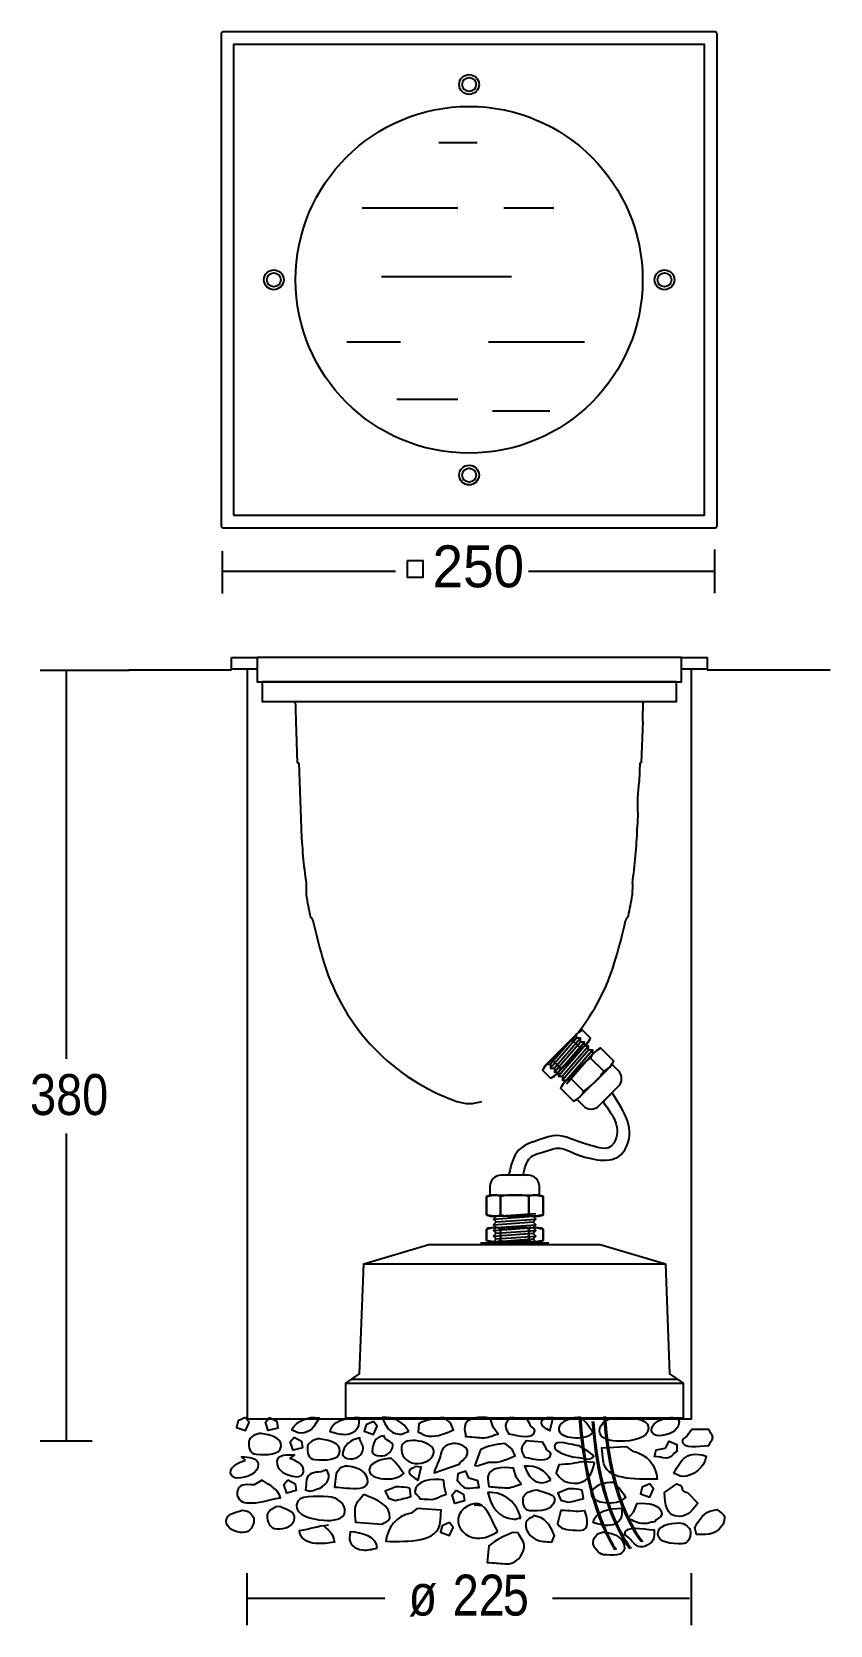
# Model space of a CAD drawing. Extents: x 24 to 149, y 26 to 275.
import ezdxf

# ---------------------------------------------------------------- set-up
doc = ezdxf.new("R2010")
doc.units = 0
doc.layers.add('LIVELLO_1', color=160, linetype='Continuous')
doc.styles.add('STD', font='txt')

# ---------------------------------------------------------------- blocks, each defined once
blk = doc.blocks.new('AI9-BLK2')
at = {"layer": 'LIVELLO_1', "color": 7}
blk.add_line((-0.18, -2.22), (0.98, -2.31), dxfattribs=at)
for points in [[(-35.98, 11.46), (-37.14, 10.95), (-37.43, 9.91), (-35.98, 9.4), (-35.4, 10.69)], [(-32.22, 11.46), (-31.12, 10.86), (-30.93, 9.81), (-32.43, 9.4), (-32.88, 10.73)], [(-15.95, 10.85), (-17.11, 10.33), (-17.4, 9.3), (-15.95, 8.79), (-15.36, 10.08)], [(-28.36, 8.37), (-27.25, 7.77), (-27.06, 6.72), (-28.56, 6.32), (-29.02, 7.65)], [(-29.35, 1.67), (-28.24, 1.07), (-28.05, 0.02), (-29.55, -0.38), (-30, 0.95)], [(-3, 0.07), (-1.89, -0.53), (-1.7, -1.58), (-3.2, -1.99), (-3.65, -0.65)], [(27.3, 1.06), (26.13, 0.54), (25.84, -0.49), (27.3, -1.01), (27.88, 0.28)], [(-4.04, -4.98), (-5.2, -5.5), (-5.49, -6.53), (-4.04, -7.04), (-3.46, -5.75)]]:
    blk.add_lwpolyline(points, close=True, dxfattribs=at)
for points, knots in [([(-28.82, 9.52), (-28.31, 9.39), (-27.95, 9), (-27.37, 9), (-25.84, 9), (-25.11, 10.16), (-24.46, 11.39), (-26.28, 11.71), (-27.88, 10.94), (-28.82, 9.52)], [0, 0, 0, 0, 1, 1, 1, 2, 2, 2, 3, 3, 3, 3]), ([(-22.73, 9.21), (-21.88, 8.98), (-21.33, 8.76), (-20.44, 8.76), (-19.25, 8.76), (-18.24, 9.54), (-18.24, 10.6), (-18.24, 10.94), (-18.28, 11.12), (-18.24, 11.46), (-20.23, 11.46), (-22.56, 10.97), (-22.73, 9.21)], [0, 0, 0, 0, 1, 1, 1, 2, 2, 2, 3, 3, 3, 4, 4, 4, 4]), ([(-10.44, 9.24), (-10.96, 9.15), (-11.36, 8.79), (-11.94, 8.84), (-13.46, 8.95), (-14.07, 10.17), (-14.6, 11.44), (-12.76, 11.62), (-11.24, 10.72), (-10.44, 9.24)], [0, 0, 0, 0, 1, 1, 1, 2, 2, 2, 3, 3, 3, 3]), ([(-3.89, 10.6), (-3.89, 10.6), (-3.41, 9.53), (-3.41, 9.53), (-4.77, 8.98), (-5.78, 8.41), (-7.3, 8.53), (-8.03, 8.59), (-8.36, 8.94), (-8.99, 9.18), (-8.99, 9.18), (-8.87, 10.47), (-8.87, 10.47), (-7.63, 11.15), (-6.44, 11.32), (-4.97, 11.46), (-4.97, 11.46), (-3.89, 10.6), (-3.89, 10.6)], [0, 0, 0, 0, 1, 1, 1, 2, 2, 2, 3, 3, 3, 4, 4, 4, 5, 5, 5, 6, 6, 6, 6]), ([(2.77, 9.96), (2.77, 9.96), (3.54, 8.87), (3.54, 8.87), (2.56, 8.62), (2.01, 8.21), (1, 8.29), (-0.02, 8.37), (-0.53, 8.41), (-1.54, 8.48), (-1.55, 9.07), (-1.74, 9.41), (-1.68, 9.99), (-1.54, 11.47), (0.67, 11.62), (2.32, 11.36), (2.32, 11.36), (2.77, 9.96), (2.77, 9.96)], [0, 0, 0, 0, 1, 1, 1, 2, 2, 2, 3, 3, 3, 4, 4, 4, 5, 5, 5, 6, 6, 6, 6]), ([(8.54, 10.44), (8.49, 9.93), (9.36, 9.86), (9.31, 9.35), (9.17, 7.93), (6.76, 8.64), (5.18, 8.89), (5.07, 9.35), (4.67, 9.71), (4.72, 10.22), (4.77, 10.73), (5.24, 11.02), (5.43, 11.46), (5.43, 11.46), (8.04, 11.26), (8.04, 11.26), (8.04, 11.26), (8.54, 10.44), (8.54, 10.44)], [0, 0, 0, 0, 1, 1, 1, 2, 2, 2, 3, 3, 3, 4, 4, 4, 5, 5, 5, 6, 6, 6, 6]), ([(11.22, 11.46), (11.22, 11.46), (12.16, 11.39), (12.16, 11.39), (12.16, 11.39), (11.67, 9.35), (11.67, 9.35), (11.05, 9.79), (10.21, 10.05), (10.27, 10.76), (10.31, 11.14), (11.04, 11.15), (11.22, 11.46)], [0, 0, 0, 0, 1, 1, 1, 2, 2, 2, 3, 3, 3, 4, 4, 4, 4]), ([(16.52, 11.45), (17.38, 10.67), (17.78, 10.03), (18.46, 9.12), (17.53, 8.32), (16.54, 8.21), (15.23, 8.31), (14.18, 8.39), (12.95, 8.83), (13.04, 9.76), (13.15, 10.88), (15.25, 11.55), (16.52, 11.45)], [0, 0, 0, 0, 1, 1, 1, 2, 2, 2, 3, 3, 3, 4, 4, 4, 4]), ([(22.26, 11.46), (20.82, 11.46), (19.43, 10.6), (19.43, 9.32), (19.43, 8.08), (21.21, 7.74), (22.6, 7.74), (24.55, 7.74), (27.09, 8.12), (27.09, 9.85), (27.09, 11.5), (24.13, 11.35), (22.26, 11.46)], [0, 0, 0, 0, 1, 1, 1, 2, 2, 2, 3, 3, 3, 4, 4, 4, 4]), ([(29.9, 11.38), (28.76, 11.08), (27.57, 10.51), (27.57, 9.42), (27.57, 8.97), (28.08, 8.6), (28.59, 8.6), (30.19, 8.6), (31.89, 9.35), (31.89, 10.78), (31.89, 11.79), (29.9, 11.38), (29.9, 11.38)], [0, 0, 0, 0, 1, 1, 1, 2, 2, 2, 3, 3, 3, 4, 4, 4, 4]), ([(-33.57, 8.93), (-32.1, 8.78), (-30.28, 8.3), (-30.41, 6.99), (-30.55, 5.53), (-32.71, 5.58), (-34.35, 5.71), (-35.33, 5.78), (-35.56, 6.82), (-35.48, 7.68), (-35.41, 8.35), (-34.33, 9.02), (-33.57, 8.93)], [0, 0, 0, 0, 1, 1, 1, 2, 2, 2, 3, 3, 3, 4, 4, 4, 4]), ([(-24.39, 8.09), (-22.91, 7.94), (-21.09, 7.46), (-21.22, 6.15), (-21.37, 4.69), (-23.53, 4.75), (-25.17, 4.87), (-26.14, 4.95), (-26.38, 5.99), (-26.29, 6.85), (-26.23, 7.52), (-25.14, 8.19), (-24.39, 8.09)], [0, 0, 0, 0, 1, 1, 1, 2, 2, 2, 3, 3, 3, 4, 4, 4, 4]), ([(-17.57, 6.56), (-17.66, 5.63), (-18.54, 4.9), (-19.6, 4.99), (-20.14, 5.03), (-20.85, 5.2), (-20.8, 5.68), (-20.67, 7.07), (-19.6, 8), (-18.08, 8.26), (-18.15, 7.59), (-17.5, 7.24), (-17.57, 6.56)], [0, 0, 0, 0, 1, 1, 1, 2, 2, 2, 3, 3, 3, 4, 4, 4, 4]), ([(-12.91, 7.02), (-13.01, 6.08), (-13.89, 5.36), (-14.94, 5.44), (-15.49, 5.49), (-16.19, 5.65), (-16.15, 6.14), (-16.01, 7.52), (-15.82, 8.33), (-14.31, 8.59), (-14.38, 7.91), (-12.85, 7.69), (-12.91, 7.02)], [0, 0, 0, 0, 1, 1, 1, 2, 2, 2, 3, 3, 3, 4, 4, 4, 4]), ([(-6.5, 6), (-6.62, 4.77), (-8.09, 4.16), (-9.48, 4.27), (-10.87, 4.38), (-11.72, 5.62), (-11.6, 6.85), (-11.43, 8.64), (-6.33, 7.8), (-6.5, 6)], [0, 0, 0, 0, 1, 1, 1, 2, 2, 2, 3, 3, 3, 3]), ([(11.03, 6.78), (10.97, 6.27), (11.84, 6.2), (11.79, 5.69), (11.65, 4.28), (9.24, 4.98), (7.66, 5.23), (7.56, 5.69), (7.16, 6.05), (7.21, 6.56), (7.26, 7.08), (7.72, 7.36), (7.91, 7.8), (7.91, 7.8), (10.52, 7.6), (10.52, 7.6), (10.52, 7.6), (11.03, 6.78), (11.03, 6.78)], [0, 0, 0, 0, 1, 1, 1, 2, 2, 2, 3, 3, 3, 4, 4, 4, 5, 5, 5, 6, 6, 6, 6]), ([(16.31, 7.01), (17.17, 6.23), (17.86, 6.26), (18.54, 5.34), (17.61, 4.54), (16.96, 5.16), (15.66, 5.26), (14.6, 5.34), (12.28, 6.07), (12.38, 7.01), (12.48, 8.13), (15.05, 7.11), (16.31, 7.01)], [0, 0, 0, 0, 1, 1, 1, 2, 2, 2, 3, 3, 3, 4, 4, 4, 4]), ([(29.77, 6.66), (29.77, 6.66), (28.32, 6.41), (28.32, 6.41), (28.32, 6.41), (28.03, 5.37), (28.03, 5.37), (28.75, 5.31), (29.19, 5.11), (29.92, 5.11), (30.72, 5.11), (30.93, 5.82), (31.52, 6.15), (31.52, 6.15), (31.52, 7.24), (31.52, 7.24), (31.52, 7.24), (30.35, 7.76), (30.35, 7.76), (30.35, 7.76), (29.77, 6.66), (29.77, 6.66)], [0, 0, 0, 0, 1, 1, 1, 2, 2, 2, 3, 3, 3, 4, 4, 4, 5, 5, 5, 6, 6, 6, 7, 7, 7, 7]), ([(33.31, 8.85), (33.31, 8.33), (32.44, 8.33), (32.44, 7.82), (32.44, 6.4), (34.92, 6.91), (36.51, 7.04), (36.66, 7.49), (37.1, 7.82), (37.1, 8.33), (37.1, 8.85), (36.66, 9.17), (36.51, 9.62), (36.51, 9.62), (33.9, 9.62), (33.9, 9.62), (33.9, 9.62), (33.31, 8.85), (33.31, 8.85)], [0, 0, 0, 0, 1, 1, 1, 2, 2, 2, 3, 3, 3, 4, 4, 4, 5, 5, 5, 6, 6, 6, 6]), ([(-36, 4.73), (-37.14, 4.43), (-38.33, 3.86), (-38.33, 2.78), (-38.33, 2.32), (-37.82, 1.95), (-37.31, 1.95), (-35.7, 1.95), (-34.01, 2.7), (-34.01, 4.13), (-34.01, 5.14), (-35.49, 5.29), (-36.64, 5.29), (-36.64, 5.29), (-36, 4.73), (-36, 4.73)], [0, 0, 0, 0, 1, 1, 1, 2, 2, 2, 3, 3, 3, 4, 4, 4, 5, 5, 5, 5]), ([(-29.04, 5.04), (-27.93, 4.65), (-26.8, 4), (-26.91, 2.92), (-26.95, 2.47), (-27.5, 2.13), (-28, 2.17), (-29.6, 2.3), (-31.22, 3.17), (-31.08, 4.6), (-30.98, 5.61), (-29.49, 5.64), (-28.35, 5.55), (-28.35, 5.55), (-29.04, 5.04), (-29.04, 5.04)], [0, 0, 0, 0, 1, 1, 1, 2, 2, 2, 3, 3, 3, 4, 4, 4, 5, 5, 5, 5]), ([(-13.15, 5.01), (-12.3, 4.23), (-11.89, 3.6), (-11.22, 2.68), (-12.15, 1.88), (-13.13, 1.77), (-14.44, 1.87), (-15.5, 1.96), (-16.73, 2.39), (-16.63, 3.32), (-16.53, 4.45), (-14.42, 5.11), (-13.15, 5.01)], [0, 0, 0, 0, 1, 1, 1, 2, 2, 2, 3, 3, 3, 4, 4, 4, 4]), ([(-1.22, 5.93), (-1.31, 5.09), (-2.06, 4.83), (-2.57, 4.16), (-2.57, 4.16), (-6.46, 2.78), (-6.46, 2.78), (-6.4, 3.3), (-5.46, 5.22), (-5.41, 5.74), (-5.3, 6.76), (-4.29, 7.46), (-3.13, 7.37), (-2.18, 7.3), (-1.14, 6.76), (-1.22, 5.93)], [0, 0, 0, 0, 1, 1, 1, 2, 2, 2, 3, 3, 3, 4, 4, 4, 5, 5, 5, 5]), ([(5.75, 6.52), (5.75, 6.52), (6.22, 5.44), (6.22, 5.44), (4.86, 4.9), (3.85, 4.33), (2.33, 4.45), (1.6, 4.51), (0.55, 3.71), (-0.08, 3.95), (-0.08, 3.95), (0.77, 6.38), (0.77, 6.38), (2, 7.07), (3.19, 7.23), (4.66, 7.38), (4.66, 7.38), (5.75, 6.52), (5.75, 6.52)], [0, 0, 0, 0, 1, 1, 1, 2, 2, 2, 3, 3, 3, 4, 4, 4, 5, 5, 5, 6, 6, 6, 6]), ([(23.58, 6.92), (23.58, 6.92), (19.81, 6.69), (19.81, 6.69), (19.88, 5.91), (19.92, 5.53), (19.99, 4.76), (20.3, 1.61), (24.89, 1.77), (28.46, 1.79), (28.25, 3.98), (26.91, 5.75), (24.52, 6.21), (24.52, 6.21), (23.58, 6.92), (23.58, 6.92)], [0, 0, 0, 0, 1, 1, 1, 2, 2, 2, 3, 3, 3, 4, 4, 4, 5, 5, 5, 5]), ([(31.03, 2.72), (31.53, 2.59), (31.9, 2.2), (32.48, 2.2), (34.01, 2.2), (35.97, 3.66), (36.13, 5.41), (32.71, 6.57), (31.97, 4.14), (31.03, 2.72)], [0, 0, 0, 0, 1, 1, 1, 2, 2, 2, 3, 3, 3, 3]), ([(-23.31, 3.28), (-23.14, 2.85), (-22.91, 2.61), (-22.95, 2.16), (-23.08, 0.81), (-24.46, 0.24), (-25.93, -0.1), (-25.93, -0.1), (-26.59, 0.1), (-26.59, 0.1), (-26.53, 0.74), (-26.5, 1.08), (-26.44, 1.71), (-26.34, 2.65), (-25.21, 2.94), (-24.15, 2.93), (-24.15, 2.93), (-23.31, 3.28), (-23.31, 3.28)], [0, 0, 0, 0, 1, 1, 1, 2, 2, 2, 3, 3, 3, 4, 4, 4, 5, 5, 5, 6, 6, 6, 6]), ([(-19.98, 3.89), (-20.94, 3.96), (-21.74, 3.2), (-21.83, 2.33), (-21.9, 1.63), (-21.94, 1.21), (-22.01, 0.5), (-21.29, 0.45), (-20.91, 0.42), (-20.2, 0.36), (-18.85, 0.26), (-17.03, 0.12), (-16.92, 1.31), (-16.77, 2.77), (-18.33, 3.76), (-19.98, 3.89)], [0, 0, 0, 0, 1, 1, 1, 2, 2, 2, 3, 3, 3, 4, 4, 4, 5, 5, 5, 5]), ([(-9.43, 3.77), (-9.43, 3.77), (-8.48, 3.69), (-8.48, 3.69), (-8.48, 3.69), (-8.98, 1.66), (-8.98, 1.66), (-9.59, 2.1), (-10.44, 2.35), (-10.37, 3.06), (-10.33, 3.45), (-9.6, 3.46), (-9.43, 3.77)], [0, 0, 0, 0, 1, 1, 1, 2, 2, 2, 3, 3, 3, 4, 4, 4, 4]), ([(-1.05, 1.93), (-1.05, 1.93), (0.38, 1.56), (0.38, 1.56), (0.38, 1.56), (0.57, 0.51), (0.57, 0.51), (-0.16, 0.5), (-0.62, 0.34), (-1.34, 0.4), (-2.14, 0.46), (-2.29, 1.18), (-2.84, 1.55), (-2.84, 1.55), (-2.73, 2.64), (-2.73, 2.64), (-2.73, 2.64), (-1.52, 3.06), (-1.52, 3.06), (-1.52, 3.06), (-1.05, 1.93), (-1.05, 1.93)], [0, 0, 0, 0, 1, 1, 1, 2, 2, 2, 3, 3, 3, 4, 4, 4, 5, 5, 5, 6, 6, 6, 7, 7, 7, 7]), ([(6.39, 2.12), (6.39, 2.12), (7.15, 1.02), (7.15, 1.02), (6.18, 0.77), (5.63, 0.36), (4.62, 0.44), (3.6, 0.52), (3.09, 0.56), (2.08, 0.64), (2.07, 1.22), (1.88, 1.56), (1.94, 2.14), (2.08, 3.62), (4.29, 3.77), (5.94, 3.51), (5.94, 3.51), (6.39, 2.12), (6.39, 2.12)], [0, 0, 0, 0, 1, 1, 1, 2, 2, 2, 3, 3, 3, 4, 4, 4, 5, 5, 5, 6, 6, 6, 6]), ([(11.83, 1.63), (11.31, 1.54), (10.91, 1.19), (10.33, 1.23), (8.81, 1.35), (8.2, 2.56), (7.67, 3.84), (9.51, 4.02), (11.03, 3.12), (11.83, 1.63)], [0, 0, 0, 0, 1, 1, 1, 2, 2, 2, 3, 3, 3, 3]), ([(18.64, 4.39), (18.31, 2.54), (17.43, 1.02), (15.33, 1.18), (13.88, 1.3), (13.34, 1.7), (12.64, 2.79), (12.64, 2.79), (13.06, 4.05), (13.06, 4.05), (14.6, 4.13), (15.41, 4.26), (16.9, 4.53), (16.9, 4.53), (18.64, 4.39), (18.64, 4.39)], [0, 0, 0, 0, 1, 1, 1, 2, 2, 2, 3, 3, 3, 4, 4, 4, 5, 5, 5, 5]), ([(-33.41, 1.63), (-32.01, 0.77), (-30.96, 0.28), (-30.5, -1.12), (-32.65, -1.4), (-33.74, -2.07), (-35.84, -1.91), (-36.73, -1.84), (-37.38, -1.07), (-37.3, -0.29), (-37.17, 1.06), (-36.16, 1.01), (-34.64, 0.89), (-34.64, 0.89), (-33.41, 1.63), (-33.41, 1.63)], [0, 0, 0, 0, 1, 1, 1, 2, 2, 2, 3, 3, 3, 4, 4, 4, 5, 5, 5, 5]), ([(-10.27, 0.38), (-10.27, 0.38), (-10.1, -0.93), (-10.1, -0.93), (-11, -1.19), (-11.6, -1.33), (-12.5, -1.52), (-12.5, -1.52), (-13.63, -1.18), (-13.63, -1.18), (-13.63, -1.18), (-14.11, -0.1), (-14.11, -0.1), (-14.11, -0.1), (-12.58, 0.56), (-12.58, 0.56), (-12.58, 0.56), (-11.62, 0.68), (-10.27, 0.38)], [0, 0, 0, 0, 1, 1, 1, 2, 2, 2, 3, 3, 3, 4, 4, 4, 5, 5, 5, 6, 6, 6, 6]), ([(-4.94, 1.62), (-4.94, 0.78), (-4.78, 0.25), (-4.56, -0.54), (-5.7, -0.91), (-6.19, -1.45), (-7.35, -1.36), (-7.85, -1.32), (-8.22, -1.3), (-8.72, -1.26), (-8.75, -0.8), (-9.54, -0.67), (-9.49, -0.16), (-9.32, 1.57), (-6.87, 2.03), (-4.94, 1.62)], [0, 0, 0, 0, 1, 1, 1, 2, 2, 2, 3, 3, 3, 4, 4, 4, 5, 5, 5, 5]), ([(9.66, 0.14), (8.69, 0.02), (7.56, -0.35), (7.47, -1.25), (7.4, -2.02), (7.59, -3.07), (8.45, -3.14), (10.12, -3.27), (12.04, -3.09), (12.4, -1.63), (12.66, -0.48), (10.77, -0.34), (9.66, 0.14)], [0, 0, 0, 0, 1, 1, 1, 2, 2, 2, 3, 3, 3, 4, 4, 4, 4]), ([(16.73, 0.07), (16.73, 0.07), (16.9, -1.23), (16.9, -1.23), (16, -1.49), (15.4, -1.64), (14.5, -1.83), (14.5, -1.83), (13.37, -1.48), (13.37, -1.48), (13.37, -1.48), (12.89, -0.41), (12.89, -0.41), (12.89, -0.41), (14.42, 0.25), (14.42, 0.25), (14.42, 0.25), (15.38, 0.37), (16.73, 0.07)], [0, 0, 0, 0, 1, 1, 1, 2, 2, 2, 3, 3, 3, 4, 4, 4, 5, 5, 5, 6, 6, 6, 6]), ([(21.62, 1.28), (22.48, 0.5), (22.88, -0.14), (23.56, -1.06), (22.63, -1.85), (21.64, -1.96), (20.33, -1.86), (19.28, -1.78), (18.05, -1.34), (18.14, -0.41), (18.25, 0.71), (20.36, 1.38), (21.62, 1.28)], [0, 0, 0, 0, 1, 1, 1, 2, 2, 2, 3, 3, 3, 4, 4, 4, 4]), ([(29.59, -0.27), (29.73, -2.14), (29.79, -4.04), (31.9, -4.04), (33.35, -4.04), (34.01, -3), (34.81, -1.97), (34.81, -1.97), (33.2, -0.27), (33.2, -0.27), (31.67, -0.08), (33.01, 0.65), (31.56, 1.04), (31.56, 1.04), (29.59, -0.27), (29.59, -0.27)], [0, 0, 0, 0, 1, 1, 1, 2, 2, 2, 3, 3, 3, 4, 4, 4, 5, 5, 5, 5]), ([(-30.63, -2.48), (-29.58, -3.02), (-28.2, -3.28), (-28.31, -4.36), (-28.42, -5.52), (-29.84, -6.09), (-31.14, -5.99), (-32.2, -5.9), (-32.68, -4.81), (-32.59, -3.88), (-32.53, -3.2), (-31.9, -2.87), (-31.27, -2.55), (-31.27, -2.55), (-30.63, -2.48), (-30.63, -2.48)], [0, 0, 0, 0, 1, 1, 1, 2, 2, 2, 3, 3, 3, 4, 4, 4, 5, 5, 5, 5]), ([(-23.05, -0.96), (-21.61, -1.07), (-20.31, -2.04), (-20.43, -3.31), (-20.55, -4.55), (-22.36, -4.75), (-23.75, -4.64), (-25.69, -4.49), (-28.18, -3.92), (-28.01, -2.2), (-27.85, -0.55), (-24.91, -0.93), (-23.05, -0.96)], [0, 0, 0, 0, 1, 1, 1, 2, 2, 2, 3, 3, 3, 4, 4, 4, 4]), ([(-17.49, -0.62), (-15.45, -1.36), (-13.21, -2.31), (-13.41, -4.3), (-13.46, -4.88), (-14.19, -4.89), (-14.67, -5.24), (-14.67, -5.24), (-18.79, -4.92), (-18.79, -4.92), (-18.79, -4.14), (-18.96, -3.67), (-18.89, -2.9), (-18.79, -1.87), (-18.08, -1.41), (-17.49, -0.62)], [0, 0, 0, 0, 1, 1, 1, 2, 2, 2, 3, 3, 3, 4, 4, 4, 5, 5, 5, 5]), ([(3.5, -6.39), (2.34, -7.08), (1.56, -7.53), (0.18, -7.43), (-1.55, -7.29), (-2.88, -5.9), (-2.72, -4.35), (-2.58, -2.87), (-0.17, -1.38), (0.98, -2.31), (2.39, -3.52), (2.56, -4.83), (3.5, -6.39)], [0, 0, 0, 0, 1, 1, 1, 2, 2, 2, 3, 3, 3, 4, 4, 4, 4]), ([(7.11, -4.3), (6.68, -4.27), (6.43, -4.51), (6, -4.47), (3.61, -4.28), (2.34, -2.37), (1.96, -0.27), (4.67, -0.22), (6.47, -1.92), (7.11, -4.3)], [0, 0, 0, 0, 1, 1, 1, 2, 2, 2, 3, 3, 3, 3]), ([(24.75, -3.36), (24.75, -3.36), (23.88, -4.39), (23.88, -4.39), (24.82, -4.72), (25.33, -5.17), (26.35, -5.17), (27.37, -5.17), (27.09, -4.91), (28.11, -4.91), (28.18, -4.33), (29.19, -4.27), (29.19, -3.69), (29.19, -2.2), (27.01, -1.88), (25.33, -2.01), (25.33, -2.01), (24.75, -3.36), (24.75, -3.36)], [0, 0, 0, 0, 1, 1, 1, 2, 2, 2, 3, 3, 3, 4, 4, 4, 5, 5, 5, 6, 6, 6, 6]), ([(-36.51, -3.04), (-37.61, -3.49), (-39.01, -3.64), (-39.01, -4.73), (-39.01, -5.9), (-37.65, -6.57), (-36.34, -6.57), (-35.28, -6.57), (-34.69, -5.52), (-34.69, -4.58), (-34.69, -3.9), (-35.28, -3.53), (-35.87, -3.15), (-35.87, -3.15), (-36.51, -3.04), (-36.51, -3.04)], [0, 0, 0, 0, 1, 1, 1, 2, 2, 2, 3, 3, 3, 4, 4, 4, 5, 5, 5, 5]), ([(-9.12, -2.82), (-9.12, -2.82), (-5.35, -3.05), (-5.35, -3.05), (-5.42, -3.82), (-5.46, -4.2), (-5.54, -4.98), (-5.85, -8.12), (-10.43, -7.96), (-14.01, -7.94), (-13.79, -5.76), (-12.45, -3.99), (-10.07, -3.52), (-10.07, -3.52), (-9.12, -2.82), (-9.12, -2.82)], [0, 0, 0, 0, 1, 1, 1, 2, 2, 2, 3, 3, 3, 4, 4, 4, 5, 5, 5, 5]), ([(10.3, -4.24), (11.47, -4.98), (11.89, -5.85), (12.36, -7.05), (12.36, -7.05), (11.96, -8.06), (11.96, -8.06), (11.46, -8.02), (11.1, -7.99), (10.59, -7.95), (8.99, -7.83), (7.74, -6.5), (7.88, -5.09), (7.94, -4.44), (8.68, -4.37), (9.16, -3.89), (9.16, -3.89), (10.3, -4.24), (10.3, -4.24)], [0, 0, 0, 0, 1, 1, 1, 2, 2, 2, 3, 3, 3, 4, 4, 4, 5, 5, 5, 6, 6, 6, 6]), ([(16.31, -6.22), (14.87, -6.11), (13.56, -6.29), (12.87, -5.2), (12.87, -5.2), (13.39, -3.13), (13.39, -3.13), (14.93, -3.05), (15.65, -3.43), (17.14, -3.16), (17.14, -3.16), (18.42, -6.38), (16.31, -6.22)], [0, 0, 0, 0, 1, 1, 1, 2, 2, 2, 3, 3, 3, 4, 4, 4, 4]), ([(18.45, -5.02), (19.3, -5.24), (19.85, -5.47), (20.74, -5.47), (21.92, -5.47), (22.94, -4.68), (22.94, -3.63), (22.94, -3.29), (22.9, -3.11), (22.94, -2.77), (20.95, -2.77), (18.62, -3.26), (18.45, -5.02)], [0, 0, 0, 0, 1, 1, 1, 2, 2, 2, 3, 3, 3, 4, 4, 4, 4]), ([(36.68, -3.2), (35.44, -3.84), (34.93, -4.68), (34.35, -5.84), (34.35, -5.84), (34.64, -6.87), (34.64, -6.87), (34.64, -6.87), (36.02, -6.87), (36.02, -6.87), (37.62, -6.87), (39.01, -5.65), (39.01, -4.23), (39.01, -3.58), (38.28, -3.45), (37.84, -2.94), (37.84, -2.94), (36.68, -3.2), (36.68, -3.2)], [0, 0, 0, 0, 1, 1, 1, 2, 2, 2, 3, 3, 3, 4, 4, 4, 5, 5, 5, 6, 6, 6, 6]), ([(-23.67, -5.59), (-22.76, -6.3), (-22.19, -6.94), (-22.09, -8.05), (-23.17, -8.26), (-23.86, -8.36), (-25, -8.27), (-26.31, -8.17), (-27.59, -7.43), (-27.56, -6.26), (-25.75, -5.99), (-24.86, -5.53), (-23.01, -5.37)], [0, 0, 0, 0, 1, 1, 1, 2, 2, 2, 3, 3, 3, 4, 4, 4, 4]), ([(-15.39, -9.02), (-16.25, -9.18), (-16.82, -9.36), (-17.71, -9.29), (-18.89, -9.2), (-19.82, -8.33), (-19.72, -7.29), (-19.68, -6.95), (-19.62, -6.77), (-19.63, -6.43), (-17.65, -6.58), (-15.38, -7.25), (-15.39, -9.02)], [0, 0, 0, 0, 1, 1, 1, 2, 2, 2, 3, 3, 3, 4, 4, 4, 4]), ([(6.69, -6.63), (7.05, -7.44), (7.73, -7.94), (7.64, -8.84), (7.5, -10.26), (6.27, -11.59), (4.68, -11.46), (3.59, -11.38), (2.94, -11.33), (1.85, -11.24), (1.85, -11.24), (2.11, -8.67), (2.11, -8.67), (3.23, -7.66), (4.29, -7.23), (5.82, -6.57), (5.82, -6.57), (6.69, -6.63), (6.69, -6.63)], [0, 0, 0, 0, 1, 1, 1, 2, 2, 2, 3, 3, 3, 4, 4, 4, 5, 5, 5, 6, 6, 6, 6]), ([(20.26, -6.51), (19.29, -6.43), (18.5, -7.2), (18.41, -8.06), (18.34, -8.77), (19.33, -9.98), (20.04, -10.03), (21.39, -10.14), (23.2, -10.28), (23.32, -9.08), (23.47, -7.62), (21.91, -6.64), (20.26, -6.51)], [0, 0, 0, 0, 1, 1, 1, 2, 2, 2, 3, 3, 3, 4, 4, 4, 4]), ([(23.35, -6.95), (24.2, -7.17), (24.9, -8.82), (25.79, -8.82), (26.97, -8.82), (27.99, -8.03), (27.99, -6.98), (27.99, -6.65), (27.95, -6.46), (27.99, -6.12), (26, -6.12), (23.52, -5.18), (23.35, -6.95)], [0, 0, 0, 0, 1, 1, 1, 2, 2, 2, 3, 3, 3, 4, 4, 4, 4]), ([(31.9, -5.06), (30.42, -5.1), (28.56, -5.44), (28.56, -6.75), (28.56, -8.21), (30.72, -8.33), (32.37, -8.33), (33.34, -8.33), (33.68, -7.32), (33.68, -6.45), (33.68, -5.78), (32.67, -5.03), (31.9, -5.06)], [0, 0, 0, 0, 1, 1, 1, 2, 2, 2, 3, 3, 3, 4, 4, 4, 4])]:
    blk.add_open_spline(points, degree=3, knots=knots, dxfattribs=at)
blk = doc.blocks.new('AI9-BLK1')
at = {"layer": 'LIVELLO_1', "color": 7}
for p, q in [((43.88, 125.28), (-33.16, 125.28)), ((44.19, 47.93), (44.19, 124.97)), ((0.62, 107.94), (6.62, 107.94)), ((-11.38, 97.74), (3.62, 97.74)), ((10.82, 97.74), (18.62, 97.74)), ((-8.38, 86.94), (12.02, 86.94)), ((-13.78, 76.74), (-5.38, 76.74)), ((8.42, 76.74), (23.42, 76.74)), ((-5.98, 67.74), (3.62, 67.74)), ((9.02, 65.94), (18.02, 65.94)), ((-33.16, 47.62), (43.88, 47.62)), ((-33.24, 37.32), (-33.24, 43.92)), ((43.86, 37.37), (43.86, 44.2)), ((-33.19, 40.79), (-6.14, 40.79)), ((14.67, 40.79), (43.86, 40.79)), ((-61.79, 25.3), (-47.93, 25.3)), ((-57.73, 25.3), (-57.73, -35.6)), ((-31.83, 25.3), (-47.93, 25.3)), ((61.89, 25.3), (42.64, 25.3)), ((-25.51, 20.42), (36.32, 20.42)), ((-21.77, 17.34), (-21.54, 10.8)), ((32.54, 17.34), (32.31, 10.8)), ((-21.54, 10.8), (-21.3, 10.8)), ((32.07, 10.8), (31.97, 7.9)), ((32.07, 10.8), (32.31, 10.8)), ((31.78, 2.72), (31.7, 0.56)), ((-20.15, -8.11), (-20.14, -9.99)), ((30.92, -8.11), (30.9, -9.99)), ((22.19, -31.69), (18.11, -36.4)), ((22.19, -32.32), (18.11, -37.03)), ((22.82, -32.32), (18.74, -37.03)), ((22.82, -32.95), (18.74, -37.65)), ((23.45, -32.95), (19.37, -37.65)), ((23.45, -33.57), (19.37, -38.28)), ((24.08, -33.57), (20, -38.28)), ((24.08, -34.2), (20, -38.91)), ((24.7, -34.2), (20.62, -38.91)), ((24.7, -34.83), (20.62, -39.54)), ((5.23, -42.57), (5.54, -42.57)), ((-57.73, -47.27), (-57.73, -95.41)), ((13.49, -53.8), (11.42, -53.8)), ((9.62, -60.23), (15.83, -59.79)), ((9.17, -60.68), (15.39, -60.24)), ((9.17, -61.57), (15.39, -61.12)), ((9.17, -62.45), (15.39, -62.01)), ((9.62, -61.12), (15.83, -60.68)), ((9.62, -62.01), (15.83, -61.57)), ((7.13, -64.38), (17.84, -64.38)), ((9.17, -63.34), (15.39, -62.9)), ((9.17, -64.23), (15.39, -63.79)), ((9.62, -62.9), (15.83, -62.45)), ((9.62, -63.79), (15.83, -63.34)), ((-11.12, -67.68), (36.1, -67.68)), ((-13.92, -86.36), (38.9, -86.36)), ((-13, -85.75), (37.96, -85.75)), ((-61.79, -95.41), (-53.66, -95.41)), ((-29.37, -124.28), (-29.37, -116.15)), ((40.18, -124.27), (40.18, -116.15)), ((-7.86, -120.1), (-29.22, -120.1)), ((39.89, -120.1), (18.44, -120.1))]:
    blk.add_line(p, q, dxfattribs=at)
for points in [[(-31.51, 49.58), (42.23, 49.58), (42.23, 123.32), (-31.51, 123.32), (-31.51, 49.58)], [(-29.37, 25.3), (-29.37, -91.97), (40.18, -91.97), (40.18, 25.3)]]:
    blk.add_lwpolyline(points, dxfattribs=at)
for points in [[(-4.36, 42.41), (-4.36, 39.87), (-1.84, 39.87), (-1.84, 42.41)], [(-31.83, 27.29), (-27.8, 27.29), (-27.8, 25.48), (-31.83, 25.48)], [(38.61, 27.29), (-27.8, 27.29), (-27.8, 23.47), (38.61, 23.47)], [(38.61, 27.29), (42.64, 27.29), (42.64, 25.48), (38.61, 25.48)], [(37.85, 23.47), (-27.04, 23.47), (-27.04, 20.42), (37.85, 20.42)], [(24.39, -32.32), (23.76, -33.26), (19.05, -37.97), (18.11, -38.6), (16.86, -37.34), (17.49, -36.4), (22.19, -31.69), (23.14, -31.06)], [(24.39, -32.32), (23.76, -33.26), (19.05, -37.97), (18.11, -38.6), (16.86, -37.34), (17.49, -36.4), (22.19, -31.69), (23.14, -31.06)], [(24.71, -34.83), (24.71, -34.2), (24.08, -34.2), (24.08, -33.57), (23.45, -33.57), (23.45, -32.95), (22.82, -32.95), (22.82, -32.32), (22.19, -32.32), (22.19, -31.69), (17.49, -36.4), (18.11, -36.4), (18.11, -37.03), (18.74, -37.03), (18.74, -37.65), (19.37, -37.65), (19.37, -38.28), (20, -38.28), (20, -38.91), (20.62, -38.91)], [(24.71, -34.83), (24.71, -34.2), (24.08, -34.2), (24.08, -33.57), (23.45, -33.57), (23.45, -32.95), (22.82, -32.95), (22.82, -32.32), (22.19, -32.32), (22.19, -31.69), (17.49, -36.4), (18.11, -36.4), (18.11, -37.03), (18.74, -37.03), (18.74, -37.65), (19.37, -37.65), (19.37, -38.28), (20, -38.28), (20, -38.91), (20.62, -38.91)], [(28, -35.93), (27.37, -36.87), (22.66, -41.58), (21.72, -42.21), (19.68, -40.17), (20.31, -39.22), (25.02, -34.52), (25.96, -33.89)], [(28, -35.93), (27.37, -36.87), (22.66, -41.58), (21.72, -42.21), (19.68, -40.17), (20.31, -39.22), (25.02, -34.52), (25.96, -33.89)], [(8.06, -57.13), (9.17, -56.91), (15.83, -56.91), (16.94, -57.13), (16.94, -60.01), (15.83, -60.23), (9.17, -60.23), (8.06, -60.01)], [(8.06, -57.13), (9.17, -56.91), (15.83, -56.91), (16.94, -57.13), (16.94, -60.01), (15.83, -60.23), (9.17, -60.23), (8.06, -60.01)], [(8.06, -62.23), (9.17, -62.01), (15.83, -62.01), (16.94, -62.23), (16.94, -64.01), (15.83, -64.23), (9.17, -64.23), (8.06, -64.01)], [(8.06, -62.23), (9.17, -62.01), (15.83, -62.01), (16.94, -62.23), (16.94, -64.01), (15.83, -64.23), (9.17, -64.23), (8.06, -64.01)], [(9.62, -60.23), (9.17, -60.68), (9.62, -61.12), (9.17, -61.57), (9.62, -62.01), (9.17, -62.45), (9.62, -62.9), (9.17, -63.34), (9.62, -63.79), (9.17, -64.23), (15.83, -64.23), (15.39, -63.79), (15.83, -63.34), (15.39, -62.9), (15.83, -62.45), (15.39, -62.01), (15.83, -61.57), (15.39, -61.12), (15.83, -60.68), (15.39, -60.23)], [(9.62, -60.23), (9.17, -60.68), (9.62, -61.12), (9.17, -61.57), (9.62, -62.01), (9.17, -62.45), (9.62, -62.9), (9.17, -63.34), (9.62, -63.79), (9.17, -64.23), (15.83, -64.23), (15.39, -63.79), (15.83, -63.34), (15.39, -62.9), (15.83, -62.45), (15.39, -62.01), (15.83, -61.57), (15.39, -61.12), (15.83, -60.68), (15.39, -60.23)], [(-13.92, -91.88), (-13.92, -86.36), (-11.78, -84.93), (-11.12, -67.68), (-0.92, -64.67), (25.9, -64.67), (36.1, -67.68), (36.76, -84.93), (38.9, -86.36), (38.9, -91.88)]]:
    blk.add_lwpolyline(points, close=True, dxfattribs=at)
for centre, radius in [((5.36, 117.04), 1.55), ((5.36, 117.04), 1.09), ((5.36, 86.45), 27.16), ((-25.22, 86.45), 1.55), ((-25.22, 86.45), 1.09), ((35.95, 86.45), 1.55), ((35.95, 86.45), 1.09), ((5.36, 55.86), 1.55), ((5.36, 55.86), 1.09)]:
    blk.add_circle(centre, radius, dxfattribs=at)
for points in [[(-33.16, 125.28), (-33.33, 125.28), (-33.47, 125.14), (-33.47, 124.97)], [(44.19, 124.97), (44.19, 125.14), (44.06, 125.28), (43.88, 125.28)], [(43.88, 47.62), (44.06, 47.62), (44.19, 47.76), (44.19, 47.93)], [(-21.85, 20.11), (-21.85, 20.13), (-21.85, 20.16), (-21.85, 20.18)], [(-21.85, 20.11), (-21.83, 19.19), (-21.8, 18.26), (-21.77, 17.34)], [(32.54, 17.34), (32.57, 18.26), (32.6, 19.19), (32.62, 20.11)], [(32.62, 20.18), (32.62, 20.16), (32.62, 20.13), (32.62, 20.11)], [(31.97, 7.9), (31.74, 6.18), (31.68, 4.45), (31.78, 2.72)], [(30.92, -8.11), (31.34, -5.24), (31.6, -2.34), (31.7, 0.56)], [(-20.14, -9.99), (-19.96, -11.05), (-19.76, -12.12), (-19.54, -13.18)], [(30.31, -13.18), (30.53, -12.12), (30.73, -11.05), (30.9, -9.99)], [(-19.54, -13.18), (-19.51, -13.32), (-19.43, -13.45), (-19.32, -13.53)], [(-19.09, -13.89), (-19.12, -13.74), (-19.2, -13.62), (-19.32, -13.53)], [(-19.09, -13.89), (-18.6, -16.16), (-18.01, -18.41), (-17.32, -20.63)], [(28.09, -20.63), (28.78, -18.41), (29.37, -16.16), (29.86, -13.89)], [(30.08, -13.53), (29.97, -13.62), (29.89, -13.74), (29.86, -13.89)], [(30.08, -13.53), (30.2, -13.45), (30.28, -13.32), (30.31, -13.18)], [(-17.32, -20.63), (-14.21, -30.74), (-6.51, -38.76), (3.44, -42.24)], [(22.44, -31.43), (24.97, -28.21), (26.89, -24.55), (28.09, -20.63)], [(3.44, -42.24), (4.06, -42.46), (4.72, -42.57), (5.38, -42.57)], [(5.38, -42.57), (6.05, -42.57), (6.71, -42.46), (7.33, -42.24)], [(22.61, -91.74), (23.51, -105.92), (28.17, -112.44), (28.17, -112.44)], [(22.8, -91.73), (23.7, -105.91), (28.37, -112.43), (28.37, -112.43)], [(26.45, -91.61), (27.35, -105.79), (32.37, -111.2), (32.37, -111.2)], [(26.65, -91.6), (27.55, -105.78), (32.56, -111.19), (32.56, -111.19)], [(24.65, -92.38), (25.55, -106.56), (30.53, -112.27), (30.53, -112.27)], [(24.85, -92.37), (25.75, -106.55), (30.73, -112.26), (30.73, -112.26)]]:
    blk.add_open_spline(points, degree=3, dxfattribs=at)
for points, knots in [([(-33.47, 124.97), (-33.47, 124.97), (-33.47, 47.93), (-33.47, 47.93), (-33.47, 47.76), (-33.33, 47.62), (-33.16, 47.62)], [0, 0, 0, 0, 1, 1, 1, 2, 2, 2, 2]), ([(-21.3, 10.8), (-21.3, 10.8), (-20.93, 0.56), (-20.93, 0.56), (-20.83, -2.34), (-20.57, -5.24), (-20.15, -8.11)], [0, 0, 0, 0, 1, 1, 1, 2, 2, 2, 2]), ([(24.39, -32.32), (24.39, -32.32), (24.23, -32.79), (23.76, -33.26), (23.29, -33.73), (22.82, -33.89), (22.82, -33.89), (22.82, -33.89), (21.57, -32.63), (21.57, -32.63), (21.57, -32.63), (21.72, -32.16), (22.19, -31.69), (22.66, -31.22), (23.14, -31.06), (23.14, -31.06), (23.14, -31.06), (24.39, -32.32), (24.39, -32.32)], [0, 0, 0, 0, 1, 1, 1, 2, 2, 2, 3, 3, 3, 4, 4, 4, 5, 5, 5, 6, 6, 6, 6]), ([(24.39, -32.32), (24.39, -32.32), (24.23, -32.79), (23.76, -33.26), (23.29, -33.73), (22.82, -33.89), (22.82, -33.89), (22.82, -33.89), (21.57, -32.63), (21.57, -32.63), (21.57, -32.63), (21.72, -32.16), (22.19, -31.69), (22.66, -31.22), (23.14, -31.06), (23.14, -31.06), (23.14, -31.06), (24.39, -32.32), (24.39, -32.32)], [0, 0, 0, 0, 1, 1, 1, 2, 2, 2, 3, 3, 3, 4, 4, 4, 5, 5, 5, 6, 6, 6, 6]), ([(22.82, -33.89), (22.82, -33.89), (22.66, -34.36), (21.41, -35.61), (20.15, -36.87), (19.68, -37.03), (19.68, -37.03), (19.68, -37.03), (18.43, -35.77), (18.43, -35.77), (18.43, -35.77), (18.58, -35.3), (19.84, -34.04), (21.09, -32.79), (21.57, -32.63), (21.57, -32.63), (21.57, -32.63), (22.82, -33.89), (22.82, -33.89)], [0, 0, 0, 0, 1, 1, 1, 2, 2, 2, 3, 3, 3, 4, 4, 4, 5, 5, 5, 6, 6, 6, 6]), ([(22.82, -33.89), (22.82, -33.89), (22.66, -34.36), (21.41, -35.61), (20.15, -36.87), (19.68, -37.03), (19.68, -37.03), (19.68, -37.03), (18.43, -35.77), (18.43, -35.77), (18.43, -35.77), (18.58, -35.3), (19.84, -34.04), (21.09, -32.79), (21.57, -32.63), (21.57, -32.63), (21.57, -32.63), (22.82, -33.89), (22.82, -33.89)], [0, 0, 0, 0, 1, 1, 1, 2, 2, 2, 3, 3, 3, 4, 4, 4, 5, 5, 5, 6, 6, 6, 6]), ([(28, -35.93), (28, -35.93), (27.84, -36.4), (27.37, -36.87), (26.9, -37.34), (26.43, -37.5), (26.43, -37.5), (26.43, -37.5), (24.39, -35.46), (24.39, -35.46), (24.39, -35.46), (24.55, -34.99), (25.02, -34.52), (25.49, -34.04), (25.96, -33.89), (25.96, -33.89), (25.96, -33.89), (28, -35.93), (28, -35.93)], [0, 0, 0, 0, 1, 1, 1, 2, 2, 2, 3, 3, 3, 4, 4, 4, 5, 5, 5, 6, 6, 6, 6]), ([(28, -35.93), (28, -35.93), (27.84, -36.4), (27.37, -36.87), (26.9, -37.34), (26.43, -37.5), (26.43, -37.5), (26.43, -37.5), (24.39, -35.46), (24.39, -35.46), (24.39, -35.46), (24.55, -34.99), (25.02, -34.52), (25.49, -34.04), (25.96, -33.89), (25.96, -33.89), (25.96, -33.89), (28, -35.93), (28, -35.93)], [0, 0, 0, 0, 1, 1, 1, 2, 2, 2, 3, 3, 3, 4, 4, 4, 5, 5, 5, 6, 6, 6, 6]), ([(19.68, -37.03), (19.68, -37.03), (19.52, -37.5), (19.05, -37.97), (18.58, -38.44), (18.11, -38.6), (18.11, -38.6), (18.11, -38.6), (16.86, -37.34), (16.86, -37.34), (16.86, -37.34), (17.01, -36.87), (17.49, -36.4), (17.95, -35.93), (18.43, -35.77), (18.43, -35.77), (18.43, -35.77), (19.68, -37.03), (19.68, -37.03)], [0, 0, 0, 0, 1, 1, 1, 2, 2, 2, 3, 3, 3, 4, 4, 4, 5, 5, 5, 6, 6, 6, 6]), ([(19.68, -37.03), (19.68, -37.03), (19.52, -37.5), (19.05, -37.97), (18.58, -38.44), (18.11, -38.6), (18.11, -38.6), (18.11, -38.6), (16.86, -37.34), (16.86, -37.34), (16.86, -37.34), (17.01, -36.87), (17.49, -36.4), (17.95, -35.93), (18.43, -35.77), (18.43, -35.77), (18.43, -35.77), (19.68, -37.03), (19.68, -37.03)], [0, 0, 0, 0, 1, 1, 1, 2, 2, 2, 3, 3, 3, 4, 4, 4, 5, 5, 5, 6, 6, 6, 6]), ([(26.43, -37.5), (26.43, -37.5), (26.28, -37.97), (25.02, -39.22), (23.76, -40.48), (23.29, -40.64), (23.29, -40.64), (23.29, -40.64), (21.25, -38.6), (21.25, -38.6), (21.25, -38.6), (21.41, -38.13), (22.66, -36.87), (23.92, -35.61), (24.39, -35.46), (24.39, -35.46), (24.39, -35.46), (26.43, -37.5), (26.43, -37.5)], [0, 0, 0, 0, 1, 1, 1, 2, 2, 2, 3, 3, 3, 4, 4, 4, 5, 5, 5, 6, 6, 6, 6]), ([(26.43, -37.5), (26.43, -37.5), (26.28, -37.97), (25.02, -39.22), (23.76, -40.48), (23.29, -40.64), (23.29, -40.64), (23.29, -40.64), (21.25, -38.6), (21.25, -38.6), (21.25, -38.6), (21.41, -38.13), (22.66, -36.87), (23.92, -35.61), (24.39, -35.46), (24.39, -35.46), (24.39, -35.46), (26.43, -37.5), (26.43, -37.5)], [0, 0, 0, 0, 1, 1, 1, 2, 2, 2, 3, 3, 3, 4, 4, 4, 5, 5, 5, 6, 6, 6, 6]), ([(28.71, -39.93), (28.71, -39.93), (25.72, -42.91), (25.72, -42.91), (25.03, -43.61), (23.91, -43.61), (23.21, -42.91), (23.21, -42.91), (22.27, -41.97), (22.27, -41.97), (22.27, -41.97), (27.76, -36.48), (27.76, -36.48), (27.76, -36.48), (28.71, -37.42), (28.71, -37.42), (29.4, -38.11), (29.4, -39.24), (28.71, -39.93)], [0, 0, 0, 0, 1, 1, 1, 2, 2, 2, 3, 3, 3, 4, 4, 4, 5, 5, 5, 6, 6, 6, 6]), ([(23.29, -40.64), (23.29, -40.64), (23.13, -41.11), (22.66, -41.58), (22.19, -42.05), (21.72, -42.21), (21.72, -42.21), (21.72, -42.21), (19.68, -40.17), (19.68, -40.17), (19.68, -40.17), (19.84, -39.7), (20.31, -39.22), (20.78, -38.75), (21.25, -38.6), (21.25, -38.6), (21.25, -38.6), (23.29, -40.64), (23.29, -40.64)], [0, 0, 0, 0, 1, 1, 1, 2, 2, 2, 3, 3, 3, 4, 4, 4, 5, 5, 5, 6, 6, 6, 6]), ([(23.29, -40.64), (23.29, -40.64), (23.13, -41.11), (22.66, -41.58), (22.19, -42.05), (21.72, -42.21), (21.72, -42.21), (21.72, -42.21), (19.68, -40.17), (19.68, -40.17), (19.68, -40.17), (19.84, -39.7), (20.31, -39.22), (20.78, -38.75), (21.25, -38.6), (21.25, -38.6), (21.25, -38.6), (23.29, -40.64), (23.29, -40.64)], [0, 0, 0, 0, 1, 1, 1, 2, 2, 2, 3, 3, 3, 4, 4, 4, 5, 5, 5, 6, 6, 6, 6]), ([(13.8, -53.79), (13.8, -53.79), (11.58, -53.68), (11.58, -53.68), (12.6, -49.2), (13.43, -49.26), (17.73, -47.8), (19.86, -47.09), (21.36, -48.27), (23.55, -48.88), (25.22, -49.36), (27.13, -50.28), (28, -48.8), (29.37, -46.45), (27.89, -44.47), (26.33, -42.31), (26.33, -42.31), (27.74, -40.89), (27.74, -40.89), (29.69, -43.91), (31.58, -46.66), (29.74, -49.81), (28.41, -52.09), (25.56, -51.55), (23, -50.83), (21.24, -50.33), (20.09, -49.14), (18.37, -49.71), (14.95, -50.88), (14.66, -50.31), (13.8, -53.79)], [0, 0, 0, 0, 1, 1, 1, 2, 2, 2, 3, 3, 3, 4, 4, 4, 5, 5, 5, 6, 6, 6, 7, 7, 7, 8, 8, 8, 9, 9, 9, 10, 10, 10, 10]), ([(10.39, -53.8), (10.39, -53.8), (14.61, -53.8), (14.61, -53.8), (15.59, -53.8), (16.39, -54.59), (16.39, -55.57), (16.39, -55.57), (16.39, -56.91), (16.39, -56.91), (16.39, -56.91), (8.62, -56.91), (8.62, -56.91), (8.62, -56.91), (8.62, -55.57), (8.62, -55.57), (8.62, -54.59), (9.41, -53.8), (10.39, -53.8)], [0, 0, 0, 0, 1, 1, 1, 2, 2, 2, 3, 3, 3, 4, 4, 4, 5, 5, 5, 6, 6, 6, 6]), ([(8.06, -57.13), (8.06, -57.13), (8.51, -56.91), (9.17, -56.91), (9.84, -56.91), (10.28, -57.13), (10.28, -57.13), (10.28, -57.13), (10.28, -60.01), (10.28, -60.01), (10.28, -60.01), (9.84, -60.23), (9.17, -60.23), (8.51, -60.23), (8.06, -60.01), (8.06, -60.01), (8.06, -60.01), (8.06, -57.13), (8.06, -57.13)], [0, 0, 0, 0, 1, 1, 1, 2, 2, 2, 3, 3, 3, 4, 4, 4, 5, 5, 5, 6, 6, 6, 6]), ([(8.06, -57.13), (8.06, -57.13), (8.51, -56.91), (9.17, -56.91), (9.84, -56.91), (10.28, -57.13), (10.28, -57.13), (10.28, -57.13), (10.28, -60.01), (10.28, -60.01), (10.28, -60.01), (9.84, -60.23), (9.17, -60.23), (8.51, -60.23), (8.06, -60.01), (8.06, -60.01), (8.06, -60.01), (8.06, -57.13), (8.06, -57.13)], [0, 0, 0, 0, 1, 1, 1, 2, 2, 2, 3, 3, 3, 4, 4, 4, 5, 5, 5, 6, 6, 6, 6]), ([(10.28, -57.13), (10.28, -57.13), (10.73, -56.91), (12.5, -56.91), (14.28, -56.91), (14.72, -57.13), (14.72, -57.13), (14.72, -57.13), (14.72, -60.01), (14.72, -60.01), (14.72, -60.01), (14.28, -60.23), (12.5, -60.23), (10.73, -60.23), (10.28, -60.01), (10.28, -60.01), (10.28, -60.01), (10.28, -57.13), (10.28, -57.13)], [0, 0, 0, 0, 1, 1, 1, 2, 2, 2, 3, 3, 3, 4, 4, 4, 5, 5, 5, 6, 6, 6, 6]), ([(10.28, -57.13), (10.28, -57.13), (10.73, -56.91), (12.5, -56.91), (14.28, -56.91), (14.72, -57.13), (14.72, -57.13), (14.72, -57.13), (14.72, -60.01), (14.72, -60.01), (14.72, -60.01), (14.28, -60.23), (12.5, -60.23), (10.73, -60.23), (10.28, -60.01), (10.28, -60.01), (10.28, -60.01), (10.28, -57.13), (10.28, -57.13)], [0, 0, 0, 0, 1, 1, 1, 2, 2, 2, 3, 3, 3, 4, 4, 4, 5, 5, 5, 6, 6, 6, 6]), ([(14.72, -57.13), (14.72, -57.13), (15.17, -56.91), (15.83, -56.91), (16.5, -56.91), (16.94, -57.13), (16.94, -57.13), (16.94, -57.13), (16.94, -60.01), (16.94, -60.01), (16.94, -60.01), (16.5, -60.23), (15.83, -60.23), (15.17, -60.23), (14.72, -60.01), (14.72, -60.01), (14.72, -60.01), (14.72, -57.13), (14.72, -57.13)], [0, 0, 0, 0, 1, 1, 1, 2, 2, 2, 3, 3, 3, 4, 4, 4, 5, 5, 5, 6, 6, 6, 6]), ([(14.72, -57.13), (14.72, -57.13), (15.17, -56.91), (15.83, -56.91), (16.5, -56.91), (16.94, -57.13), (16.94, -57.13), (16.94, -57.13), (16.94, -60.01), (16.94, -60.01), (16.94, -60.01), (16.5, -60.23), (15.83, -60.23), (15.17, -60.23), (14.72, -60.01), (14.72, -60.01), (14.72, -60.01), (14.72, -57.13), (14.72, -57.13)], [0, 0, 0, 0, 1, 1, 1, 2, 2, 2, 3, 3, 3, 4, 4, 4, 5, 5, 5, 6, 6, 6, 6]), ([(8.06, -62.23), (8.06, -62.23), (8.51, -62.01), (9.17, -62.01), (9.84, -62.01), (10.28, -62.23), (10.28, -62.23), (10.28, -62.23), (10.28, -64.01), (10.28, -64.01), (10.28, -64.01), (9.84, -64.23), (9.17, -64.23), (8.51, -64.23), (8.06, -64.01), (8.06, -64.01), (8.06, -64.01), (8.06, -62.23), (8.06, -62.23)], [0, 0, 0, 0, 1, 1, 1, 2, 2, 2, 3, 3, 3, 4, 4, 4, 5, 5, 5, 6, 6, 6, 6]), ([(8.06, -62.23), (8.06, -62.23), (8.51, -62.01), (9.17, -62.01), (9.84, -62.01), (10.28, -62.23), (10.28, -62.23), (10.28, -62.23), (10.28, -64.01), (10.28, -64.01), (10.28, -64.01), (9.84, -64.23), (9.17, -64.23), (8.51, -64.23), (8.06, -64.01), (8.06, -64.01), (8.06, -64.01), (8.06, -62.23), (8.06, -62.23)], [0, 0, 0, 0, 1, 1, 1, 2, 2, 2, 3, 3, 3, 4, 4, 4, 5, 5, 5, 6, 6, 6, 6]), ([(10.28, -62.23), (10.28, -62.23), (10.73, -62.01), (12.5, -62.01), (14.28, -62.01), (14.72, -62.23), (14.72, -62.23), (14.72, -62.23), (14.72, -64.01), (14.72, -64.01), (14.72, -64.01), (14.28, -64.23), (12.5, -64.23), (10.73, -64.23), (10.28, -64.01), (10.28, -64.01), (10.28, -64.01), (10.28, -62.23), (10.28, -62.23)], [0, 0, 0, 0, 1, 1, 1, 2, 2, 2, 3, 3, 3, 4, 4, 4, 5, 5, 5, 6, 6, 6, 6]), ([(10.28, -62.23), (10.28, -62.23), (10.73, -62.01), (12.5, -62.01), (14.28, -62.01), (14.72, -62.23), (14.72, -62.23), (14.72, -62.23), (14.72, -64.01), (14.72, -64.01), (14.72, -64.01), (14.28, -64.23), (12.5, -64.23), (10.73, -64.23), (10.28, -64.01), (10.28, -64.01), (10.28, -64.01), (10.28, -62.23), (10.28, -62.23)], [0, 0, 0, 0, 1, 1, 1, 2, 2, 2, 3, 3, 3, 4, 4, 4, 5, 5, 5, 6, 6, 6, 6]), ([(14.72, -62.23), (14.72, -62.23), (15.17, -62.01), (15.83, -62.01), (16.5, -62.01), (16.94, -62.23), (16.94, -62.23), (16.94, -62.23), (16.94, -64.01), (16.94, -64.01), (16.94, -64.01), (16.5, -64.23), (15.83, -64.23), (15.17, -64.23), (14.72, -64.01), (14.72, -64.01), (14.72, -64.01), (14.72, -62.23), (14.72, -62.23)], [0, 0, 0, 0, 1, 1, 1, 2, 2, 2, 3, 3, 3, 4, 4, 4, 5, 5, 5, 6, 6, 6, 6]), ([(14.72, -62.23), (14.72, -62.23), (15.17, -62.01), (15.83, -62.01), (16.5, -62.01), (16.94, -62.23), (16.94, -62.23), (16.94, -62.23), (16.94, -64.01), (16.94, -64.01), (16.94, -64.01), (16.5, -64.23), (15.83, -64.23), (15.17, -64.23), (14.72, -64.01), (14.72, -64.01), (14.72, -64.01), (14.72, -62.23), (14.72, -62.23)], [0, 0, 0, 0, 1, 1, 1, 2, 2, 2, 3, 3, 3, 4, 4, 4, 5, 5, 5, 6, 6, 6, 6])]:
    blk.add_open_spline(points, degree=3, knots=knots, dxfattribs=at)
blk.add_blockref('AI9-BLK2', (6.35, -103.21), dxfattribs=at)
at = {"layer": 'LIVELLO_1', "color": 7, "attachment_point": 1, "style": 'STD'}
for s, insert, char_height in [('\\fMyriad Roman|b0|i0;\\H6.5609;\\W0.98;\\C7;250', (-0.37, 44.85), 6.5609), ('\\fArial Narrow|b0|i0;\\H6.3991;\\C7;380', (-63.38, -37.97), 6.3991), ('\\fArial Narrow|b0|i0;\\H6.3991;\\C7;22', (2.8, -116.37), 6.3991), ('\\fArial Narrow|b0|i0;\\H6.3991;\\C7;5', (10.64, -116.37), 6.3991), ('\\fArial Narrow|b0|i0;\\H6.3991;\\C7;ø', (-4.12, -116.37), 6.3991)]:
    blk.add_mtext(s, dxfattribs=dict(at, insert=insert, char_height=char_height))

msp = doc.modelspace()

# ---------------------------------------------------------------- block references
at = {"layer": 'LIVELLO_1', "color": 7}
msp.add_blockref('AI9-BLK1', (87.161088, 149.99162), dxfattribs=at)

doc.saveas('drawing.dxf')
